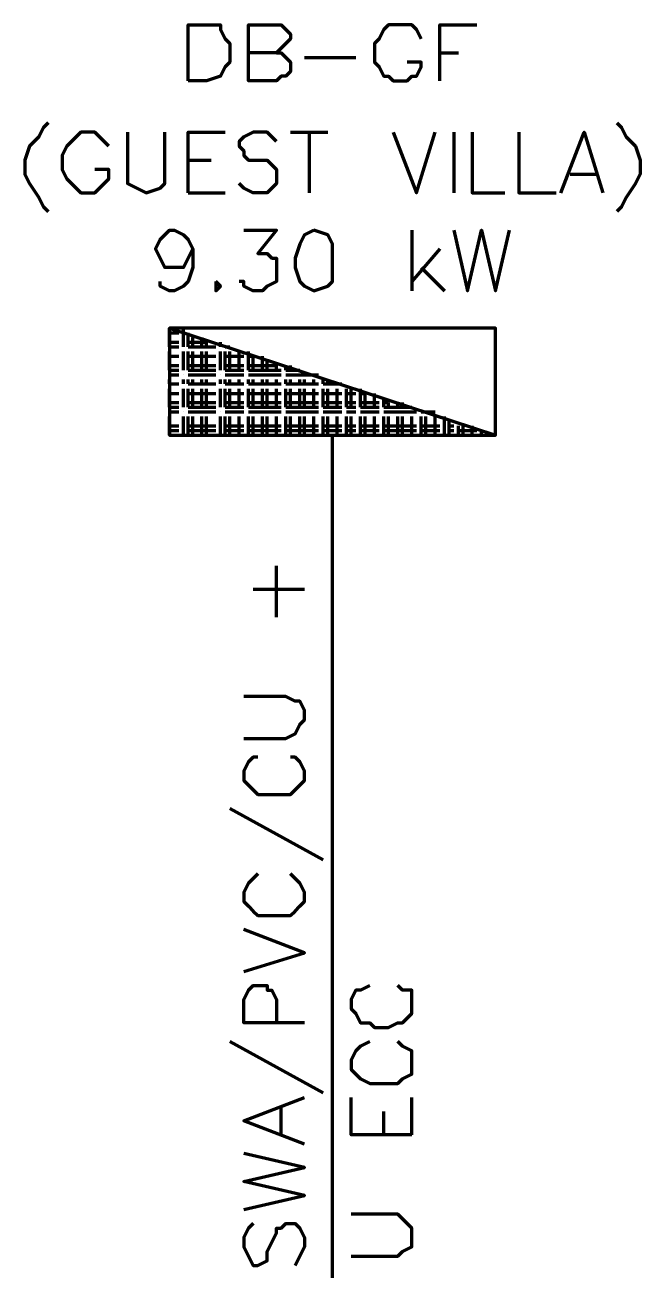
# Model space of a CAD drawing. Header units: inches. Extents: x 16 to 776, y 37 to 575.
# Drawn here: x 91 to 113, y 369 to 413.5 of the extents above; entities that cross this region are included whole.
import ezdxf

# ---------------------------------------------------------------- set-up
doc = ezdxf.new("R2010")
doc.units = ezdxf.units.IN
doc.header["$MEASUREMENT"] = 0
doc.layers.add('P', color=250, linetype='CONTINUOUS', lineweight=100)

msp = doc.modelspace()

# ---------------------------------------------------------------- linework, layer by layer
at = {"layer": 'P', "color": 0, "linetype": 'Continuous'}
for points in [[(96.833, 411.5), (96.833, 413.5), (97.5, 413.5), (98, 413.5), (98, 413.333), (98.167, 413), (98.333, 412.833), (98.333, 412.167), (98.167, 412), (98, 411.667), (98, 411.667), (97.5, 411.5), (96.833, 411.5)], [(100, 412.5), (100.167, 412.5), (100.333, 412.333), (100.5, 412.167), (100.5, 411.833), (100.333, 411.667), (100.167, 411.667), (100, 411.5), (99, 411.5), (99, 413.5), (100, 413.5), (100.167, 413.5), (100.333, 413.333), (100.5, 413.167), (100.5, 413), (100.333, 412.833), (100.167, 412.667), (100, 412.5), (99, 412.5)], [(105.167, 413), (105, 413.333), (104.833, 413.5), (104.667, 413.5), (104.167, 413.5), (104, 413.5), (103.833, 413.333), (103.667, 413), (103.5, 412.833), (103.5, 412.167), (103.667, 412), (103.833, 411.667), (104, 411.667), (104.167, 411.5), (104.667, 411.5), (104.833, 411.667), (105, 411.667), (105.167, 412), (105.167, 412.167), (104.667, 412.167)], [(105.833, 411.5), (105.833, 413.5), (107.167, 413.5)], [(101, 412.333), (102.833, 412.333)], [(105.833, 412.5), (106.5, 412.5)], [(91.833, 410), (91.667, 409.833), (91.5, 409.5), (91.167, 409.167), (91, 408.667), (91, 408.167), (91.167, 407.833), (91.5, 407.333), (91.667, 407), (91.833, 406.833)], [(112.167, 410), (112.333, 409.833), (112.5, 409.5), (112.833, 409.167), (113, 408.667), (113, 408.167), (112.833, 407.833), (112.5, 407.333), (112.333, 407), (112.167, 406.833)], [(94, 409.167), (93.833, 409.333), (93.667, 409.5), (93.5, 409.667), (93, 409.667), (92.833, 409.5), (92.667, 409.333), (92.5, 409.167), (92.333, 408.833), (92.333, 408.333), (92.5, 408), (92.667, 407.833), (92.833, 407.667), (93, 407.5), (93.5, 407.5), (93.667, 407.667), (93.833, 407.833), (94, 408), (94, 408.333), (93.5, 408.333)], [(94.667, 409.667), (94.667, 408.167), (94.667, 407.833), (95, 407.667), (95.333, 407.5), (95.333, 407.5), (95.833, 407.667), (96, 407.833), (96, 408.167), (96, 409.667)], [(96.833, 407.5), (96.833, 409.667), (98.167, 409.667)], [(100, 409.333), (99.833, 409.5), (99.667, 409.667), (99.167, 409.667), (98.833, 409.5), (98.667, 409.333), (98.667, 409.167), (98.833, 409), (98.833, 408.833), (99, 408.667), (99.667, 408.667), (99.833, 408.5), (100, 408.333), (100, 408.167), (100, 407.833), (99.833, 407.667), (99.667, 407.5), (99.167, 407.5), (98.833, 407.667), (98.667, 407.833)], [(100.5, 409.667), (101.833, 409.667)], [(101.167, 409.667), (101.167, 407.5)], [(104.167, 409.667), (105, 407.5), (105.667, 409.667)], [(106.333, 409.667), (106.333, 407.5)], [(107, 409.667), (107, 407.5), (108.167, 407.5)], [(108.667, 409.667), (108.667, 407.5), (110, 407.5)], [(110.167, 407.5), (111, 409.667), (111.667, 407.5)], [(96.833, 408.667), (97.667, 408.667)], [(110.5, 408.167), (111.5, 408.167)], [(96.833, 407.5), (98.167, 407.5)], [(97, 405.5), (96.833, 405.167), (96.667, 404.833), (96.333, 404.833), (96.167, 404.833), (96, 404.833), (95.833, 405.167), (95.667, 405.5), (95.833, 405.833), (96, 406), (96.167, 406.167), (96.333, 406.167), (96.667, 406), (96.833, 405.833), (97, 405.5), (97, 404.833), (96.833, 404.333), (96.667, 404.167), (96.333, 404), (96.167, 404), (95.833, 404.167), (95.833, 404.333)], [(98.833, 406.167), (100, 406.167), (99.333, 405.333), (99.667, 405.333), (99.833, 405.167), (100, 405.167), (100, 404.833), (100, 404.667), (100, 404.333), (99.667, 404.167), (99.5, 404), (99.167, 404), (98.833, 404.167), (98.833, 404.333), (98.667, 404.333)], [(101.333, 406.167), (101, 406), (100.833, 405.667), (100.667, 405.167), (100.667, 404.833), (100.833, 404.333), (101, 404.167), (101.333, 404), (101.333, 404), (101.833, 404.167), (102, 404.333), (102, 404.833), (102, 405.167), (102, 405.667), (101.833, 406), (101.333, 406.167), (101.333, 406.167)], [(104.833, 406.167), (104.833, 404)], [(106.333, 406.167), (106.833, 404), (107.333, 406.167), (107.833, 404), (108.333, 406.167)], [(105.833, 405.5), (104.833, 404.333)], [(105.167, 404.833), (106, 404)], [(97.833, 404.333), (97.833, 404.167), (97.833, 404), (98, 404.167), (97.833, 404.333)], [(96.167, 402.5), (96.167, 402.667)], [(96.167, 402.667), (107.833, 398.833), (107.833, 402.667), (96.167, 402.667), (96.167, 398.833), (107.833, 398.833)], [(96.167, 402.167), (96.167, 402.5)], [(96.167, 402.5), (96.5, 402.5)], [(96.667, 402.5), (96.667, 402.667)], [(96.667, 402.167), (96.667, 402.5)], [(96.667, 402.5), (96.667, 402.5)], [(96.833, 402.167), (96.833, 402.5)], [(97, 402.167), (97, 402.333)], [(97.333, 402.167), (97.333, 402.333)], [(96.167, 402), (96.167, 402.167)], [(96.167, 402.167), (96.5, 402.167)], [(96.167, 402), (96.5, 402)], [(96.667, 402), (96.667, 402.167)], [(96.667, 402.167), (96.667, 402.167)], [(96.667, 402), (96.667, 402)], [(96.833, 402), (96.833, 402.167)], [(96.833, 402.167), (97, 402.167)], [(96.833, 402), (97, 402)], [(97, 402), (97, 402.167)], [(97, 402.167), (97.333, 402.167)], [(97, 402), (97.333, 402)], [(97.333, 402), (97.333, 402.167)], [(97.333, 402.167), (97.5, 402.167)], [(97.333, 402), (97.5, 402)], [(97.5, 402), (97.5, 402.167)], [(97.5, 402), (97.833, 402)], [(98, 402), (98, 402.167)], [(98, 402), (98, 402)], [(98.167, 402), (98.333, 402)], [(98.167, 402), (98.333, 402)], [(96.167, 401.667), (96.167, 401.833)], [(96.167, 401.333), (96.167, 401.667)], [(96.167, 401.667), (96.5, 401.667)], [(96.667, 401.667), (96.667, 401.833)], [(96.667, 401.333), (96.667, 401.667)], [(96.667, 401.667), (96.667, 401.667)], [(96.833, 401.667), (96.833, 401.833)], [(96.833, 401.333), (96.833, 401.667)], [(96.833, 401.667), (97, 401.667)], [(97, 401.667), (97, 401.833)], [(97, 401.333), (97, 401.667)], [(97, 401.667), (97.333, 401.667)], [(97.333, 401.667), (97.333, 401.833)], [(97.333, 401.333), (97.333, 401.667)], [(97.333, 401.667), (97.5, 401.667)], [(97.5, 401.667), (97.5, 401.833)], [(97.5, 401.333), (97.5, 401.667)], [(97.5, 401.667), (97.833, 401.667)], [(98, 401.667), (98, 401.833)], [(98, 401.333), (98, 401.667)], [(98, 401.667), (98, 401.667)], [(98.167, 401.667), (98.167, 401.833)], [(98.167, 401.333), (98.167, 401.667)], [(98.167, 401.667), (98.333, 401.667)], [(98.333, 401.667), (98.333, 401.833)], [(98.333, 401.333), (98.333, 401.667)], [(98.333, 401.667), (98.667, 401.667)], [(98.667, 401.667), (98.667, 401.833)], [(98.667, 401.333), (98.667, 401.667)], [(98.667, 401.667), (98.833, 401.667)], [(99, 401.667), (99, 401.833)], [(99, 401.333), (99, 401.667)], [(99, 401.667), (99.167, 401.667)], [(99.167, 401.333), (99.167, 401.667)], [(99.5, 401.333), (99.5, 401.667)], [(99.667, 401.333), (99.667, 401.5)], [(96.167, 401.167), (96.167, 401.333)], [(96.167, 401.333), (96.5, 401.333)], [(96.167, 401.167), (96.5, 401.167)], [(96.167, 401), (96.167, 401)], [(96.167, 401), (96.5, 401)], [(96.667, 401.167), (96.667, 401.333)], [(96.667, 401.333), (96.667, 401.333)], [(96.667, 401.167), (96.667, 401.167)], [(96.667, 401), (96.667, 401)], [(96.667, 401), (96.667, 401)], [(96.833, 401.167), (96.833, 401.333)], [(96.833, 401.333), (97, 401.333)], [(96.833, 401.167), (97, 401.167)], [(96.833, 401), (96.833, 401)], [(96.833, 401), (97, 401)], [(97, 401.167), (97, 401.333)], [(97, 401.333), (97.333, 401.333)], [(97, 401.167), (97.333, 401.167)], [(97, 401), (97, 401)], [(97, 401), (97.333, 401)], [(97.333, 401.167), (97.333, 401.333)], [(97.333, 401.333), (97.5, 401.333)], [(97.333, 401.167), (97.5, 401.167)], [(97.333, 401), (97.333, 401)], [(97.333, 401), (97.5, 401)], [(97.5, 401.167), (97.5, 401.333)], [(97.5, 401.333), (97.833, 401.333)], [(97.5, 401.167), (97.833, 401.167)], [(97.5, 401), (97.5, 401)], [(97.5, 401), (97.833, 401)], [(98, 401.167), (98, 401.333)], [(98, 401.333), (98, 401.333)], [(98, 401.167), (98, 401.167)], [(98, 401), (98, 401)], [(98, 401), (98, 401)], [(98.167, 401.167), (98.167, 401.333)], [(98.167, 401.333), (98.333, 401.333)], [(98.167, 401.167), (98.333, 401.167)], [(98.167, 401), (98.167, 401)], [(98.167, 401), (98.333, 401)], [(98.333, 401.167), (98.333, 401.333)], [(98.333, 401.333), (98.667, 401.333)], [(98.333, 401.167), (98.667, 401.167)], [(98.333, 401), (98.333, 401)], [(98.333, 401), (98.667, 401)], [(98.667, 401.167), (98.667, 401.333)], [(98.667, 401.333), (98.833, 401.333)], [(98.667, 401.167), (98.833, 401.167)], [(98.667, 401), (98.667, 401)], [(98.667, 401), (98.833, 401)], [(99, 401.167), (99, 401.333)], [(99, 401.333), (99.167, 401.333)], [(99, 401.167), (99.167, 401.167)], [(99, 401), (99, 401)], [(99, 401), (99.167, 401)], [(99.167, 401.167), (99.167, 401.333)], [(99.167, 401.333), (99.5, 401.333)], [(99.167, 401.167), (99.5, 401.167)], [(99.167, 401), (99.167, 401)], [(99.167, 401), (99.5, 401)], [(99.5, 401.167), (99.5, 401.333)], [(99.5, 401.333), (99.667, 401.333)], [(99.5, 401.167), (99.667, 401.167)], [(99.5, 401), (99.5, 401)], [(99.5, 401), (99.667, 401)], [(99.667, 401.167), (99.667, 401.333)], [(99.667, 401.333), (100, 401.333)], [(99.667, 401.167), (100, 401.167)], [(99.667, 401), (99.667, 401)], [(99.667, 401), (100, 401)], [(100, 401.167), (100, 401.333)], [(100, 401.167), (100.167, 401.167)], [(100, 401), (100, 401)], [(100, 401), (100.167, 401)], [(100.333, 401.167), (100.333, 401.333)], [(100.333, 401.167), (100.5, 401.167)], [(100.333, 401), (100.333, 401)], [(100.333, 401), (100.5, 401)], [(100.5, 401.167), (100.5, 401.333)], [(100.5, 401.167), (100.833, 401.167)], [(100.5, 401), (100.5, 401)], [(100.5, 401), (100.833, 401)], [(100.833, 401), (100.833, 401)], [(100.833, 401), (101, 401)], [(101, 401), (101, 401)], [(101, 401), (101.333, 401)], [(101.333, 401), (101.333, 401)], [(101.333, 401), (101.5, 401)], [(96.167, 400.667), (96.167, 400.833)], [(96.167, 400.667), (96.5, 400.667)], [(96.167, 400.333), (96.167, 400.5)], [(96.667, 400.667), (96.667, 400.833)], [(96.667, 400.667), (96.667, 400.667)], [(96.667, 400.333), (96.667, 400.5)], [(96.833, 400.667), (96.833, 400.833)], [(96.833, 400.667), (97, 400.667)], [(96.833, 400.333), (96.833, 400.5)], [(97, 400.667), (97, 400.833)], [(97, 400.667), (97.333, 400.667)], [(97, 400.333), (97, 400.5)], [(97.333, 400.667), (97.333, 400.833)], [(97.333, 400.667), (97.5, 400.667)], [(97.333, 400.333), (97.333, 400.5)], [(97.5, 400.667), (97.5, 400.833)], [(97.5, 400.667), (97.833, 400.667)], [(97.5, 400.333), (97.5, 400.5)], [(98, 400.667), (98, 400.833)], [(98, 400.667), (98, 400.667)], [(98, 400.333), (98, 400.5)], [(98.167, 400.667), (98.167, 400.833)], [(98.167, 400.667), (98.333, 400.667)], [(98.167, 400.333), (98.167, 400.5)], [(98.333, 400.667), (98.333, 400.833)], [(98.333, 400.667), (98.667, 400.667)], [(98.333, 400.333), (98.333, 400.5)], [(98.667, 400.667), (98.667, 400.833)], [(98.667, 400.667), (98.833, 400.667)], [(98.667, 400.333), (98.667, 400.5)], [(99, 400.667), (99, 400.833)], [(99, 400.667), (99.167, 400.667)], [(99, 400.333), (99, 400.5)], [(99.167, 400.667), (99.167, 400.833)], [(99.167, 400.667), (99.5, 400.667)], [(99.167, 400.333), (99.167, 400.5)], [(99.5, 400.667), (99.5, 400.833)], [(99.5, 400.667), (99.667, 400.667)], [(99.5, 400.333), (99.5, 400.5)], [(99.667, 400.667), (99.667, 400.833)], [(99.667, 400.667), (100, 400.667)], [(99.667, 400.333), (99.667, 400.5)], [(100, 400.667), (100, 400.833)], [(100, 400.667), (100.167, 400.667)], [(100, 400.333), (100, 400.5)], [(100.333, 400.667), (100.333, 400.833)], [(100.333, 400.667), (100.5, 400.667)], [(100.333, 400.333), (100.333, 400.5)], [(100.5, 400.667), (100.5, 400.833)], [(100.5, 400.667), (100.833, 400.667)], [(100.5, 400.333), (100.5, 400.5)], [(100.833, 400.667), (100.833, 400.833)], [(100.833, 400.667), (101, 400.667)], [(100.833, 400.333), (100.833, 400.5)], [(101, 400.667), (101, 400.833)], [(101, 400.667), (101.333, 400.667)], [(101, 400.333), (101, 400.5)], [(101.333, 400.667), (101.333, 400.833)], [(101.333, 400.667), (101.5, 400.667)], [(101.333, 400.333), (101.333, 400.5)], [(101.667, 400.667), (101.667, 400.833)], [(101.667, 400.667), (101.833, 400.667)], [(101.667, 400.333), (101.667, 400.5)], [(101.833, 400.667), (101.833, 400.833)], [(101.833, 400.667), (102.167, 400.667)], [(101.833, 400.333), (101.833, 400.5)], [(102.167, 400.667), (102.167, 400.667)], [(102.167, 400.667), (102.333, 400.667)], [(102.167, 400.333), (102.167, 400.5)], [(102.5, 400.333), (102.5, 400.5)], [(102.667, 400.333), (102.667, 400.5)], [(103, 400.333), (103, 400.5)], [(96.167, 400), (96.167, 400.333)], [(96.167, 400.333), (96.5, 400.333)], [(96.667, 400), (96.667, 400.333)], [(96.667, 400.333), (96.667, 400.333)], [(96.833, 400), (96.833, 400.333)], [(96.833, 400.333), (97, 400.333)], [(97, 400), (97, 400.333)], [(97, 400.333), (97.333, 400.333)], [(97.333, 400), (97.333, 400.333)], [(97.333, 400.333), (97.5, 400.333)], [(97.5, 400), (97.5, 400.333)], [(97.5, 400.333), (97.833, 400.333)], [(98, 400), (98, 400.333)], [(98, 400.333), (98, 400.333)], [(98.167, 400), (98.167, 400.333)], [(98.167, 400.333), (98.333, 400.333)], [(98.333, 400), (98.333, 400.333)], [(98.333, 400.333), (98.667, 400.333)], [(98.667, 400), (98.667, 400.333)], [(98.667, 400.333), (98.833, 400.333)], [(99, 400), (99, 400.333)], [(99, 400.333), (99.167, 400.333)], [(99.167, 400), (99.167, 400.333)], [(99.167, 400.333), (99.5, 400.333)], [(99.5, 400), (99.5, 400.333)], [(99.5, 400.333), (99.667, 400.333)], [(99.667, 400), (99.667, 400.333)], [(99.667, 400.333), (100, 400.333)], [(100, 400), (100, 400.333)], [(100, 400.333), (100.167, 400.333)], [(100.333, 400), (100.333, 400.333)], [(100.333, 400.333), (100.5, 400.333)], [(100.5, 400), (100.5, 400.333)], [(100.5, 400.333), (100.833, 400.333)], [(100.833, 400), (100.833, 400.333)], [(100.833, 400.333), (101, 400.333)], [(101, 400), (101, 400.333)], [(101, 400.333), (101.333, 400.333)], [(101.333, 400), (101.333, 400.333)], [(101.333, 400.333), (101.5, 400.333)], [(101.667, 400), (101.667, 400.333)], [(101.667, 400.333), (101.833, 400.333)], [(101.833, 400), (101.833, 400.333)], [(101.833, 400.333), (102.167, 400.333)], [(102.167, 400), (102.167, 400.333)], [(102.167, 400.333), (102.333, 400.333)], [(102.5, 400), (102.5, 400.333)], [(102.5, 400.333), (102.667, 400.333)], [(102.667, 400), (102.667, 400.333)], [(102.667, 400.333), (102.833, 400.333)], [(103, 400), (103, 400.333)], [(103, 400.333), (103.167, 400.333)], [(103.167, 400), (103.167, 400.333)], [(103.5, 400), (103.5, 400.333)], [(103.833, 400), (103.833, 400.167)], [(96.167, 399.833), (96.167, 400)], [(96.167, 400), (96.5, 400)], [(96.167, 399.833), (96.5, 399.833)], [(96.167, 399.667), (96.167, 399.667)], [(96.167, 399.667), (96.5, 399.667)], [(96.667, 399.833), (96.667, 400)], [(96.667, 400), (96.667, 400)], [(96.667, 399.833), (96.667, 399.833)], [(96.667, 399.667), (96.667, 399.667)], [(96.667, 399.667), (96.667, 399.667)], [(96.833, 399.833), (96.833, 400)], [(96.833, 400), (97, 400)], [(96.833, 399.833), (97, 399.833)], [(96.833, 399.667), (96.833, 399.667)], [(96.833, 399.667), (97, 399.667)], [(97, 399.833), (97, 400)], [(97, 400), (97.333, 400)], [(97, 399.833), (97.333, 399.833)], [(97, 399.667), (97, 399.667)], [(97, 399.667), (97.333, 399.667)], [(97.333, 399.833), (97.333, 400)], [(97.333, 400), (97.5, 400)], [(97.333, 399.833), (97.5, 399.833)], [(97.333, 399.667), (97.333, 399.667)], [(97.333, 399.667), (97.5, 399.667)], [(97.5, 399.833), (97.5, 400)], [(97.5, 400), (97.833, 400)], [(97.5, 399.833), (97.833, 399.833)], [(97.5, 399.667), (97.5, 399.667)], [(97.5, 399.667), (97.833, 399.667)], [(98, 399.833), (98, 400)], [(98, 400), (98, 400)], [(98, 399.833), (98, 399.833)], [(98, 399.667), (98, 399.667)], [(98, 399.667), (98, 399.667)], [(98.167, 399.833), (98.167, 400)], [(98.167, 400), (98.333, 400)], [(98.167, 399.833), (98.333, 399.833)], [(98.167, 399.667), (98.167, 399.667)], [(98.167, 399.667), (98.333, 399.667)], [(98.333, 399.833), (98.333, 400)], [(98.333, 400), (98.667, 400)], [(98.333, 399.833), (98.667, 399.833)], [(98.333, 399.667), (98.333, 399.667)], [(98.333, 399.667), (98.667, 399.667)], [(98.667, 399.833), (98.667, 400)], [(98.667, 400), (98.833, 400)], [(98.667, 399.833), (98.833, 399.833)], [(98.667, 399.667), (98.667, 399.667)], [(98.667, 399.667), (98.833, 399.667)], [(99, 399.833), (99, 400)], [(99, 400), (99.167, 400)], [(99, 399.833), (99.167, 399.833)], [(99, 399.667), (99, 399.667)], [(99, 399.667), (99.167, 399.667)], [(99.167, 399.833), (99.167, 400)], [(99.167, 400), (99.5, 400)], [(99.167, 399.833), (99.5, 399.833)], [(99.167, 399.667), (99.167, 399.667)], [(99.167, 399.667), (99.5, 399.667)], [(99.5, 399.833), (99.5, 400)], [(99.5, 400), (99.667, 400)], [(99.5, 399.833), (99.667, 399.833)], [(99.5, 399.667), (99.5, 399.667)], [(99.5, 399.667), (99.667, 399.667)], [(99.667, 399.833), (99.667, 400)], [(99.667, 400), (100, 400)], [(99.667, 399.833), (100, 399.833)], [(99.667, 399.667), (99.667, 399.667)], [(99.667, 399.667), (100, 399.667)], [(100, 399.833), (100, 400)], [(100, 400), (100.167, 400)], [(100, 399.833), (100.167, 399.833)], [(100, 399.667), (100, 399.667)], [(100, 399.667), (100.167, 399.667)], [(100.333, 399.833), (100.333, 400)], [(100.333, 400), (100.5, 400)], [(100.333, 399.833), (100.5, 399.833)], [(100.333, 399.667), (100.333, 399.667)], [(100.333, 399.667), (100.5, 399.667)], [(100.5, 399.833), (100.5, 400)], [(100.5, 400), (100.833, 400)], [(100.5, 399.833), (100.833, 399.833)], [(100.5, 399.667), (100.5, 399.667)], [(100.5, 399.667), (100.833, 399.667)], [(100.833, 399.833), (100.833, 400)], [(100.833, 400), (101, 400)], [(100.833, 399.833), (101, 399.833)], [(100.833, 399.667), (100.833, 399.667)], [(100.833, 399.667), (101, 399.667)], [(101, 399.833), (101, 400)], [(101, 400), (101.333, 400)], [(101, 399.833), (101.333, 399.833)], [(101, 399.667), (101, 399.667)], [(101, 399.667), (101.333, 399.667)], [(101.333, 399.833), (101.333, 400)], [(101.333, 400), (101.5, 400)], [(101.333, 399.833), (101.5, 399.833)], [(101.333, 399.667), (101.333, 399.667)], [(101.333, 399.667), (101.5, 399.667)], [(101.667, 399.833), (101.667, 400)], [(101.667, 400), (101.833, 400)], [(101.667, 399.833), (101.833, 399.833)], [(101.667, 399.667), (101.667, 399.667)], [(101.667, 399.667), (101.833, 399.667)], [(101.833, 399.833), (101.833, 400)], [(101.833, 400), (102.167, 400)], [(101.833, 399.833), (102.167, 399.833)], [(101.833, 399.667), (101.833, 399.667)], [(101.833, 399.667), (102.167, 399.667)], [(102.167, 399.833), (102.167, 400)], [(102.167, 400), (102.333, 400)], [(102.167, 399.833), (102.333, 399.833)], [(102.167, 399.667), (102.167, 399.667)], [(102.167, 399.667), (102.333, 399.667)], [(102.5, 399.833), (102.5, 400)], [(102.5, 400), (102.667, 400)], [(102.5, 399.833), (102.667, 399.833)], [(102.5, 399.667), (102.5, 399.667)], [(102.5, 399.667), (102.667, 399.667)], [(102.667, 399.833), (102.667, 400)], [(102.667, 400), (102.833, 400)], [(102.667, 399.833), (102.833, 399.833)], [(102.667, 399.667), (102.667, 399.667)], [(102.667, 399.667), (102.833, 399.667)], [(103, 399.833), (103, 400)], [(103, 400), (103.167, 400)], [(103, 399.833), (103.167, 399.833)], [(103, 399.667), (103, 399.667)], [(103, 399.667), (103.167, 399.667)], [(103.167, 399.833), (103.167, 400)], [(103.167, 400), (103.5, 400)], [(103.167, 399.833), (103.5, 399.833)], [(103.167, 399.667), (103.167, 399.667)], [(103.167, 399.667), (103.5, 399.667)], [(103.5, 399.833), (103.5, 400)], [(103.5, 400), (103.667, 400)], [(103.5, 399.833), (103.667, 399.833)], [(103.5, 399.667), (103.5, 399.667)], [(103.5, 399.667), (103.667, 399.667)], [(103.833, 399.833), (103.833, 400)], [(103.833, 400), (104, 400)], [(103.833, 399.833), (104, 399.833)], [(103.833, 399.667), (103.833, 399.667)], [(103.833, 399.667), (104, 399.667)], [(104, 399.833), (104, 400)], [(104, 399.833), (104.333, 399.833)], [(104, 399.667), (104, 399.667)], [(104, 399.667), (104.333, 399.667)], [(104.333, 399.833), (104.333, 400)], [(104.333, 399.833), (104.5, 399.833)], [(104.333, 399.667), (104.333, 399.667)], [(104.333, 399.667), (104.5, 399.667)], [(104.5, 399.833), (104.5, 400)], [(104.5, 399.833), (104.833, 399.833)], [(104.5, 399.667), (104.5, 399.667)], [(104.5, 399.667), (104.833, 399.667)], [(104.833, 399.667), (104.833, 399.667)], [(104.833, 399.667), (105, 399.667)], [(105.167, 399.667), (105.167, 399.667)], [(105.167, 399.667), (105.333, 399.667)], [(105.333, 399.667), (105.5, 399.667)], [(105.333, 399.667), (105.667, 399.667)], [(96.167, 399.167), (96.167, 399.5)], [(96.167, 399), (96.167, 399.167)], [(96.167, 399.167), (96.5, 399.167)], [(96.667, 399.167), (96.667, 399.5)], [(96.667, 399), (96.667, 399.167)], [(96.667, 399.167), (96.667, 399.167)], [(96.833, 399.167), (96.833, 399.5)], [(96.833, 399), (96.833, 399.167)], [(96.833, 399.167), (97, 399.167)], [(97, 399.167), (97, 399.5)], [(97, 399), (97, 399.167)], [(97, 399.167), (97.333, 399.167)], [(97.333, 399.167), (97.333, 399.5)], [(97.333, 399), (97.333, 399.167)], [(97.333, 399.167), (97.5, 399.167)], [(97.5, 399.167), (97.5, 399.5)], [(97.5, 399), (97.5, 399.167)], [(97.5, 399.167), (97.833, 399.167)], [(98, 399.167), (98, 399.5)], [(98, 399), (98, 399.167)], [(98, 399.167), (98, 399.167)], [(98.167, 399.167), (98.167, 399.5)], [(98.167, 399), (98.167, 399.167)], [(98.167, 399.167), (98.333, 399.167)], [(98.333, 399.167), (98.333, 399.5)], [(98.333, 399), (98.333, 399.167)], [(98.333, 399.167), (98.667, 399.167)], [(98.667, 399.167), (98.667, 399.5)], [(98.667, 399), (98.667, 399.167)], [(98.667, 399.167), (98.833, 399.167)], [(99, 399.167), (99, 399.5)], [(99, 399), (99, 399.167)], [(99, 399.167), (99.167, 399.167)], [(99.167, 399.167), (99.167, 399.5)], [(99.167, 399), (99.167, 399.167)], [(99.167, 399.167), (99.5, 399.167)], [(99.5, 399.167), (99.5, 399.5)], [(99.5, 399), (99.5, 399.167)], [(99.5, 399.167), (99.667, 399.167)], [(99.667, 399.167), (99.667, 399.5)], [(99.667, 399), (99.667, 399.167)], [(99.667, 399.167), (100, 399.167)], [(100, 399.167), (100, 399.5)], [(100, 399), (100, 399.167)], [(100, 399.167), (100.167, 399.167)], [(100.333, 399.167), (100.333, 399.5)], [(100.333, 399), (100.333, 399.167)], [(100.333, 399.167), (100.5, 399.167)], [(100.5, 399.167), (100.5, 399.5)], [(100.5, 399), (100.5, 399.167)], [(100.5, 399.167), (100.833, 399.167)], [(100.833, 399.167), (100.833, 399.5)], [(100.833, 399), (100.833, 399.167)], [(100.833, 399.167), (101, 399.167)], [(101, 399.167), (101, 399.5)], [(101, 399), (101, 399.167)], [(101, 399.167), (101.333, 399.167)], [(101.333, 399.167), (101.333, 399.5)], [(101.333, 399), (101.333, 399.167)], [(101.333, 399.167), (101.5, 399.167)], [(101.667, 399.167), (101.667, 399.5)], [(101.667, 399), (101.667, 399.167)], [(101.667, 399.167), (101.833, 399.167)], [(101.833, 399.167), (101.833, 399.5)], [(101.833, 399), (101.833, 399.167)], [(101.833, 399.167), (102.167, 399.167)], [(102.167, 399.167), (102.167, 399.5)], [(102.167, 399), (102.167, 399.167)], [(102.167, 399.167), (102.333, 399.167)], [(102.5, 399.167), (102.5, 399.5)], [(102.5, 399), (102.5, 399.167)], [(102.5, 399.167), (102.667, 399.167)], [(102.667, 399.167), (102.667, 399.5)], [(102.667, 399), (102.667, 399.167)], [(102.667, 399.167), (102.833, 399.167)], [(103, 399.167), (103, 399.5)], [(103, 399), (103, 399.167)], [(103, 399.167), (103.167, 399.167)], [(103.167, 399.167), (103.167, 399.5)], [(103.167, 399), (103.167, 399.167)], [(103.167, 399.167), (103.5, 399.167)], [(103.5, 399.167), (103.5, 399.5)], [(103.5, 399), (103.5, 399.167)], [(103.5, 399.167), (103.667, 399.167)], [(103.833, 399.167), (103.833, 399.5)], [(103.833, 399), (103.833, 399.167)], [(103.833, 399.167), (104, 399.167)], [(104, 399.167), (104, 399.5)], [(104, 399), (104, 399.167)], [(104, 399.167), (104.333, 399.167)], [(104.333, 399.167), (104.333, 399.5)], [(104.333, 399), (104.333, 399.167)], [(104.333, 399.167), (104.5, 399.167)], [(104.5, 399.167), (104.5, 399.5)], [(104.5, 399), (104.5, 399.167)], [(104.5, 399.167), (104.833, 399.167)], [(104.833, 399.167), (104.833, 399.5)], [(104.833, 399), (104.833, 399.167)], [(104.833, 399.167), (105, 399.167)], [(105.167, 399.167), (105.167, 399.5)], [(105.167, 399), (105.167, 399.167)], [(105.167, 399.167), (105.333, 399.167)], [(105.333, 399.167), (105.333, 399.5)], [(105.333, 399), (105.333, 399.167)], [(105.333, 399.167), (105.667, 399.167)], [(105.667, 399.167), (105.667, 399.5)], [(105.667, 399), (105.667, 399.167)], [(105.667, 399.167), (105.833, 399.167)], [(106, 399.167), (106, 399.5)], [(106, 399), (106, 399.167)], [(106, 399.167), (106, 399.167)], [(106.167, 399.167), (106.167, 399.333)], [(106.167, 399), (106.167, 399.167)], [(106.167, 399.167), (106.333, 399.167)], [(106.5, 399), (106.5, 399.167)], [(106.667, 399), (106.667, 399.167)], [(107, 399), (107, 399.167)], [(96.167, 398.833), (96.167, 399)], [(96.167, 399), (96.5, 399)], [(96.667, 398.833), (96.667, 399)], [(96.667, 399), (96.667, 399)], [(96.833, 398.833), (96.833, 399)], [(96.833, 399), (97, 399)], [(97, 398.833), (97, 399)], [(97, 399), (97.333, 399)], [(97.333, 398.833), (97.333, 399)], [(97.333, 399), (97.5, 399)], [(97.5, 398.833), (97.5, 399)], [(97.5, 399), (97.833, 399)], [(98, 398.833), (98, 399)], [(98, 399), (98, 399)], [(98.167, 398.833), (98.167, 399)], [(98.167, 399), (98.333, 399)], [(98.333, 398.833), (98.333, 399)], [(98.333, 399), (98.667, 399)], [(98.667, 398.833), (98.667, 399)], [(98.667, 399), (98.833, 399)], [(99, 398.833), (99, 399)], [(99, 399), (99.167, 399)], [(99.167, 398.833), (99.167, 399)], [(99.167, 399), (99.5, 399)], [(99.5, 398.833), (99.5, 399)], [(99.5, 399), (99.667, 399)], [(99.667, 398.833), (99.667, 399)], [(99.667, 399), (100, 399)], [(100, 398.833), (100, 399)], [(100, 399), (100.167, 399)], [(100.333, 398.833), (100.333, 399)], [(100.333, 399), (100.5, 399)], [(100.5, 398.833), (100.5, 399)], [(100.5, 399), (100.833, 399)], [(100.833, 398.833), (100.833, 399)], [(100.833, 399), (101, 399)], [(101, 398.833), (101, 399)], [(101, 399), (101.333, 399)], [(101.333, 398.833), (101.333, 399)], [(101.333, 399), (101.5, 399)], [(101.667, 398.833), (101.667, 399)], [(101.667, 399), (101.833, 399)], [(101.833, 398.833), (101.833, 399)], [(101.833, 399), (102.167, 399)], [(102, 327.167), (102, 398.833)], [(102.167, 398.833), (102.167, 399)], [(102.167, 399), (102.333, 399)], [(102.5, 398.833), (102.5, 399)], [(102.5, 399), (102.667, 399)], [(102.667, 398.833), (102.667, 399)], [(102.667, 399), (102.833, 399)], [(103, 398.833), (103, 399)], [(103, 399), (103.167, 399)], [(103.167, 398.833), (103.167, 399)], [(103.167, 399), (103.5, 399)], [(103.5, 398.833), (103.5, 399)], [(103.5, 399), (103.667, 399)], [(103.833, 398.833), (103.833, 399)], [(103.833, 399), (104, 399)], [(104, 398.833), (104, 399)], [(104, 399), (104.333, 399)], [(104.333, 398.833), (104.333, 399)], [(104.333, 399), (104.5, 399)], [(104.5, 398.833), (104.5, 399)], [(104.5, 399), (104.833, 399)], [(104.833, 398.833), (104.833, 399)], [(104.833, 399), (105, 399)], [(105.167, 398.833), (105.167, 399)], [(105.167, 399), (105.333, 399)], [(105.333, 398.833), (105.333, 399)], [(105.333, 399), (105.667, 399)], [(105.667, 398.833), (105.667, 399)], [(105.667, 399), (105.833, 399)], [(106, 398.833), (106, 399)], [(106, 399), (106, 399)], [(106.167, 398.833), (106.167, 399)], [(106.167, 399), (106.333, 399)], [(106.5, 398.833), (106.5, 399)], [(106.5, 399), (106.667, 399)], [(106.667, 398.833), (106.667, 399)], [(106.667, 399), (107, 399)], [(107, 398.833), (107, 399)], [(107, 399), (107.167, 399)], [(107.333, 398.833), (107.333, 399)], [(107.5, 398.833), (107.667, 398.833)], [(100, 392.333), (100, 394.167)], [(99.167, 393.333), (101, 393.333)], [(98.833, 388), (100.333, 388), (100.667, 388.167), (100.833, 388.5), (101, 388.667), (101, 389), (100.833, 389.333), (100.667, 389.333), (100.333, 389.5), (98.833, 389.5)], [(99.333, 387.333), (99.167, 387.333), (99, 387.167), (98.833, 386.833), (98.833, 386.5), (99, 386.333), (99.167, 386.167), (99.333, 386), (99.667, 386), (100.167, 386), (100.5, 386), (100.667, 386.167), (100.833, 386.333), (101, 386.5), (101, 386.833), (100.833, 387.167), (100.667, 387.333), (100.5, 387.333)], [(98.333, 385.5), (101.667, 383.667)], [(99.333, 383.167), (99.167, 383), (99, 382.833), (98.833, 382.5), (98.833, 382.167), (99, 382), (99.167, 381.833), (99.333, 381.667), (99.667, 381.667), (100.167, 381.667), (100.5, 381.667), (100.667, 381.833), (100.833, 382), (101, 382.167), (101, 382.5), (100.833, 382.833), (100.667, 383), (100.5, 383.167)], [(98.833, 379.667), (101, 380.333), (98.833, 381.167)], [(101, 377.833), (98.833, 377.833), (98.833, 378.667), (99, 379), (99, 379), (99.167, 379.167), (99.667, 379.167), (99.667, 379), (99.833, 379), (100, 378.667), (100, 377.833)], [(103.333, 379.167), (103, 379), (102.833, 379), (102.667, 378.667), (102.667, 378.333), (102.833, 378.167), (103, 377.833), (103.333, 377.833), (103.5, 377.667), (104, 377.667), (104.333, 377.833), (104.5, 377.833), (104.833, 378.167), (104.833, 378.333), (104.833, 378.667), (104.833, 379), (104.5, 379), (104.333, 379.167)], [(98.333, 377.167), (101.667, 375.333)], [(103.333, 377.167), (103, 377), (102.833, 376.833), (102.667, 376.5), (102.667, 376.167), (102.833, 376), (103, 375.833), (103.333, 375.667), (103.5, 375.667), (104, 375.667), (104.333, 375.667), (104.5, 375.833), (104.833, 376), (104.833, 376.167), (104.833, 376.5), (104.833, 376.833), (104.5, 377), (104.333, 377.167)], [(101, 373.5), (98.833, 374.333), (101, 375.167)], [(104.833, 373.833), (102.667, 373.833), (102.667, 375.167)], [(104.833, 373.833), (104.833, 375.167)], [(100.167, 373.833), (100.167, 374.833)], [(103.833, 373.833), (103.833, 374.667)], [(98.833, 371.167), (101, 371.667), (98.833, 372.167), (101, 372.667), (98.833, 373.167)], [(102.667, 369.5), (104.333, 369.5), (104.5, 369.667), (104.833, 369.833), (104.833, 370), (104.833, 370.333), (104.833, 370.5), (104.5, 370.833), (104.333, 371), (102.667, 371)], [(99.167, 370.667), (99, 370.5), (98.833, 370.167), (98.833, 369.833), (99, 369.5), (99.167, 369.167), (99.333, 369.167), (99.667, 369.333), (99.667, 369.5), (99.667, 369.667), (100, 370.333), (100, 370.5), (100.167, 370.5), (100.333, 370.667), (100.667, 370.667), (100.833, 370.5), (101, 370.167), (101, 369.833), (100.833, 369.5), (100.667, 369.167)]]:
    msp.add_lwpolyline(points, dxfattribs=at)

doc.saveas('drawing.dxf')
